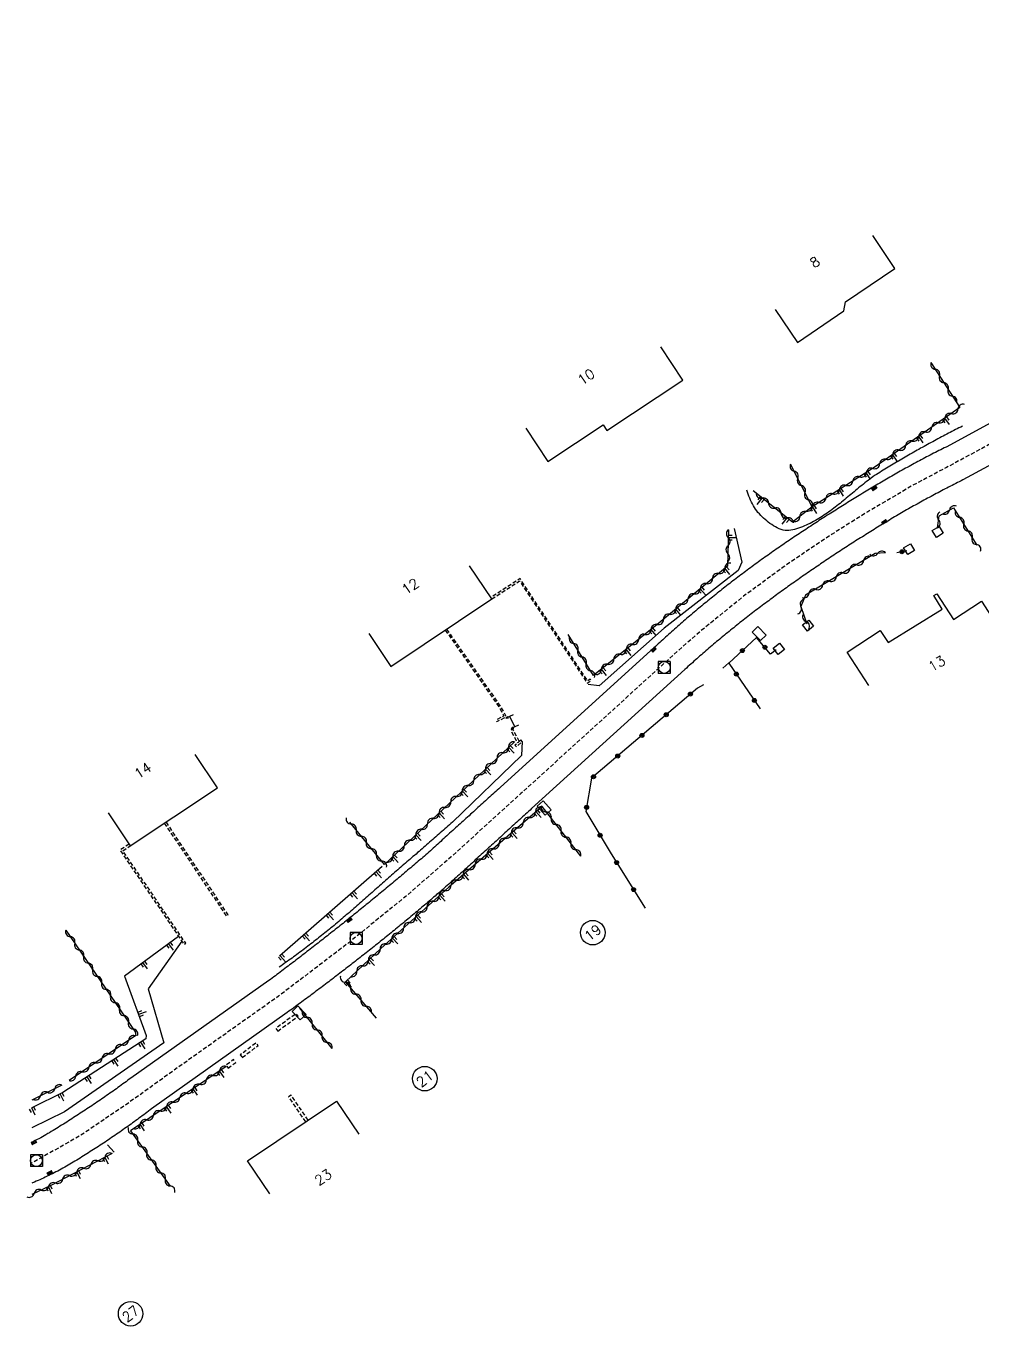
# Model space of a CAD drawing. Header units: millimetres. Extents: x 269999 to 271000, y 126004 to 126739.
# Drawn here: x 269999.3 to 270119.3, y 126308.4 to 126471.6 of the extents above; entities that cross this region are included whole.
import ezdxf
from ezdxf.enums import TextEntityAlignment as Align

# ---------------------------------------------------------------- set-up
doc = ezdxf.new("R2010")
doc.units = ezdxf.units.MM
doc.linetypes.add('DASHED', pattern=[0.75, 0.5, -0.25])
doc.layers.get('0').update_dxf_attribs({"linetype": 'CONTINUOUS'})
for name, color, linetype in [('W0001', 6, 'DASHED'), ('W0008', 7, 'CONTINUOUS'), ('W0100', 7, 'CONTINUOUS'), ('W0105', 7, 'CONTINUOUS'), ('W0112', 1, 'DASHED'), ('W0211', 2, 'CONTINUOUS'), ('W0310', 3, 'CONTINUOUS'), ('W0322', 7, 'CONTINUOUS'), ('W0400', 7, 'CONTINUOUS'), ('W0420', 7, 'CONTINUOUS'), ('W0991', 7, 'CONTINUOUS'), ('W1102', 7, 'CONTINUOUS'), ('W1471', 7, 'CONTINUOUS')]:
    doc.layers.add(name, color=color, linetype=linetype)
doc.styles.get("Standard").update_dxf_attribs({"font": 'romans.shx', "width": 0.85})

# ---------------------------------------------------------------- blocks, each defined once
blk = doc.blocks.new('T400')
for p, q in [((-0.15, 0.3), (0.15, 0.3)), ((-0.15, -0.25), (-0.15, 0.3)), ((-0.15, 0.15), (0.15, 0.15)), ((-0.15, 0), (0.15, 0)), ((0.15, 0.3), (0.15, -0.25)), ((-0.15, -0.15), (0.15, -0.15)), ((-0.15, -0.25), (-0.15, -0.3)), ((-0.15, -0.3), (0.15, -0.3)), ((0.15, -0.3), (0.15, -0.25))]:
    blk.add_line(p, q)
blk = doc.blocks.new('t112o')
at = {"color": 0, "linetype": 'Continuous'}
for p, q in [((-0.5, 0.5), (0.5, 0.5)), ((-0.5, -0.5), (-0.5, 0.5)), ((0.5, 0.5), (0.5, -0.5)), ((0.5, -0.5), (-0.5, -0.5))]:
    blk.add_line(p, q, dxfattribs=at)
blk = doc.blocks.new('T420')
for p, q in [((0.75, 0.75), (-0.75, 0.75)), ((-0.75, 0.75), (-0.75, -0.75)), ((0.75, 0.75), (0.75, -0.75)), ((0.75, -0.75), (-0.75, -0.75))]:
    blk.add_line(p, q)
blk.add_ellipse((0, 0), major_axis=(-0.53, 0.53), ratio=1, start_param=3.926991, end_param=10.210176)
blk = doc.blocks.new('t105o')
for p, q in [((-0.5, 0), (0.5, 0)), ((0.5, 0), (0.2, 0.1)), ((0.5, 0), (0.2, -0.1))]:
    blk.add_line(p, q)
blk = doc.blocks.new('t322o')
at = {"color": 0, "linetype": 'Continuous'}
for radius in [0.25, 0.15]:
    blk.add_circle((0, 0), radius, dxfattribs=at)
blk = doc.blocks.new('t310o')
at = {"color": 0, "linetype": 'Continuous'}
for centre, start, end in [((-0.5, 0.38), 216.8699, 323.1304), ((0.5, -0.37), 36.8699, 143.1303)]:
    blk.add_arc(centre, 0.625, start, end, dxfattribs=at)
blk = doc.blocks.new('t211o')
at = {"color": 0, "linetype": 'Continuous'}
for p, q in [((-0.29, 0.5), (-0.29, 0)), ((0, 1), (0, 0)), ((0.29, 0.5), (0.29, 0))]:
    blk.add_line(p, q, dxfattribs=at)
blk = doc.blocks.new('T1471')
at = {"color": 0, "linetype": 'Continuous', "flags": 128}
blk.add_lwpolyline([(-0.75, -0.5), (-0.75, 0.5), (0.75, 0.5), (0.75, -0.5), (-0.75, -0.5)], dxfattribs=at)

msp = doc.modelspace()

# ---------------------------------------------------------------- linework, layer by layer
at = {"layer": 'W0001', "flags": 128}
msp.add_lwpolyline([(270216.37, 126471.57), (270183.49, 126453.55), (270153.8, 126437.35), (270135.47, 126427.36), (270123.51, 126420.88), (270114.75, 126416.16), (270110.46, 126413.89), (270104.89, 126410.61), (270100.43, 126407.82), (270094.39, 126403.75), (270089.3, 126400.01), (270083.75, 126395.51), (270080.05, 126392.25), (270075.21, 126387.85), (270066.82, 126380.22), (270061.35, 126375.25), (270052.63, 126367.33), (270046.79, 126362.25), (270039.16, 126356.07), (270030.94, 126349.82), (270023.78, 126344.75), (270017.72, 126340.45), (270011.62, 126336.07), (270006.09, 126332.34), (270000.26, 126329.04), (270000, 126328.92)], dxfattribs=at)
at = {"layer": 'W0008', "flags": 128}
for points in [[(270134.21, 126429.33), (270114.71, 126418.74), (270114.48, 126418.62), (270114.26, 126418.51), (270114.04, 126418.4), (270113.81, 126418.29), (270113.59, 126418.18), (270113.37, 126418.06), (270113.15, 126417.95), (270112.93, 126417.83), (270112.7, 126417.72), (270112.48, 126417.6), (270112.26, 126417.49), (270112.04, 126417.37), (270111.82, 126417.26), (270111.6, 126417.14), (270111.38, 126417.02), (270111.16, 126416.91), (270110.94, 126416.79), (270110.72, 126416.67), (270110.5, 126416.55), (270110.28, 126416.43), (270110.06, 126416.31), (270109.84, 126416.19), (270109.63, 126416.07), (270109.41, 126415.95), (270109.19, 126415.83), (270108.97, 126415.71), (270108.75, 126415.58), (270108.54, 126415.46), (270108.32, 126415.34), (270108.1, 126415.22), (270107.89, 126415.09), (270107.67, 126414.97), (270107.46, 126414.84), (270107.24, 126414.72), (270107.02, 126414.59), (270106.81, 126414.47), (270106.59, 126414.34), (270106.38, 126414.21), (270106.16, 126414.08), (270105.95, 126413.96), (270105.74, 126413.83), (270105.52, 126413.7), (270105.31, 126413.57), (270105.1, 126413.44), (270104.88, 126413.31), (270104.67, 126413.18), (270104.46, 126413.06), (270104.25, 126412.93), (270104.03, 126412.8), (270103.82, 126412.67), (270103.61, 126412.54), (270103.4, 126412.41), (270103.18, 126412.28), (270102.97, 126412.15), (270102.76, 126412.02), (270102.55, 126411.89), (270102.34, 126411.76), (270102.13, 126411.62), (270101.92, 126411.49), (270101.7, 126411.36), (270101.49, 126411.23), (270101.28, 126411.1), (270101.07, 126410.97), (270100.86, 126410.83), (270100.65, 126410.7), (270100.44, 126410.57), (270100.23, 126410.44), (270100.02, 126410.3), (270099.81, 126410.17), (270099.6, 126410.04), (270099.39, 126409.9), (270099.18, 126409.77), (270098.97, 126409.63), (270098.76, 126409.5), (270098.56, 126409.36), (270098.35, 126409.23), (270098.14, 126409.09), (270097.93, 126408.96), (270097.72, 126408.82), (270097.51, 126408.69), (270097.31, 126408.55), (270097.1, 126408.41), (270096.89, 126408.28), (270096.68, 126408.14), (270096.48, 126408), (270096.27, 126407.86), (270096.06, 126407.73), (270095.86, 126407.59), (270095.65, 126407.45), (270095.44, 126407.31), (270095.24, 126407.17), (270095.03, 126407.03), (270094.83, 126406.89), (270094.62, 126406.75), (270094.41, 126406.61), (270094.21, 126406.47), (270094, 126406.33), (270093.8, 126406.19), (270093.6, 126406.05), (270093.39, 126405.91), (270093.19, 126405.76), (270092.98, 126405.62), (270092.78, 126405.48), (270092.58, 126405.33), (270092.37, 126405.19), (270092.17, 126405.05), (270091.97, 126404.9), (270091.77, 126404.76), (270091.56, 126404.61), (270091.36, 126404.47), (270091.16, 126404.32), (270090.96, 126404.17), (270090.76, 126404.03), (270090.56, 126403.88), (270090.36, 126403.73), (270090.16, 126403.59), (270089.96, 126403.44), (270089.76, 126403.29), (270089.56, 126403.14), (270089.36, 126402.99), (270089.16, 126402.84), (270088.96, 126402.69), (270088.76, 126402.54), (270088.56, 126402.39), (270088.36, 126402.24), (270088.16, 126402.08), (270087.96, 126401.93), (270087.76, 126401.78), (270087.57, 126401.63), (270087.37, 126401.47), (270087.17, 126401.32), (270086.97, 126401.17), (270086.78, 126401.01), (270086.58, 126400.86), (270086.39, 126400.7), (270086.19, 126400.55), (270085.99, 126400.39), (270085.8, 126400.24), (270085.6, 126400.08), (270085.41, 126399.92), (270085.22, 126399.76), (270085.02, 126399.61), (270084.83, 126399.45), (270084.63, 126399.29), (270084.44, 126399.13), (270084.25, 126398.97), (270084.06, 126398.82), (270083.86, 126398.66), (270083.67, 126398.5), (270083.48, 126398.34), (270083.29, 126398.18), (270083.1, 126398.02), (270082.91, 126397.85), (270082.72, 126397.69), (270082.53, 126397.53), (270082.34, 126397.37), (270082.15, 126397.21), (270081.96, 126397.04), (270081.77, 126396.88), (270081.58, 126396.72), (270081.39, 126396.55), (270081.2, 126396.39), (270081.01, 126396.22), (270080.83, 126396.06), (270080.64, 126395.89), (270080.45, 126395.73), (270080.26, 126395.56), (270080.08, 126395.4), (270079.89, 126395.23), (270079.7, 126395.06), (270079.52, 126394.9), (270079.33, 126394.73), (270079.15, 126394.56), (270078.96, 126394.39), (270078.78, 126394.22), (270078.59, 126394.05), (270078.41, 126393.88), (270078.23, 126393.71), (270078.04, 126393.54), (270077.86, 126393.37), (270077.68, 126393.2), (270058.77, 126376.03), (270058.58, 126375.86), (270058.39, 126375.69), (270058.21, 126375.52), (270058.02, 126375.35), (270057.83, 126375.18), (270057.65, 126375.02), (270057.46, 126374.85), (270057.27, 126374.68), (270057.09, 126374.51), (270056.9, 126374.34), (270056.71, 126374.17), (270056.53, 126374), (270056.34, 126373.83), (270056.15, 126373.66), (270055.97, 126373.49), (270055.78, 126373.32), (270055.59, 126373.15), (270055.41, 126372.98), (270055.22, 126372.81), (270055.03, 126372.65), (270054.85, 126372.48), (270054.66, 126372.31), (270054.47, 126372.14), (270054.29, 126371.97), (270054.1, 126371.8), (270053.91, 126371.63), (270053.73, 126371.46), (270053.54, 126371.29), (270053.35, 126371.12), (270053.17, 126370.95), (270052.98, 126370.78), (270052.8, 126370.61), (270052.61, 126370.45), (270052.42, 126370.28), (270052.24, 126370.11), (270052.05, 126369.94), (270051.86, 126369.77), (270051.68, 126369.6), (270051.49, 126369.43), (270051.3, 126369.26), (270051.12, 126369.09), (270050.93, 126368.92), (270050.74, 126368.75), (270050.56, 126368.58), (270050.37, 126368.41), (270050.18, 126368.24), (270050, 126368.08), (270049.81, 126367.91), (270049.62, 126367.74), (270049.44, 126367.57), (270049.25, 126367.41), (270049.06, 126367.24), (270048.87, 126367.08), (270048.68, 126366.92), (270048.49, 126366.76), (270048.3, 126366.59), (270048.11, 126366.43), (270047.92, 126366.27), (270047.73, 126366.11), (270047.54, 126365.95), (270047.35, 126365.79), (270047.15, 126365.63), (270046.96, 126365.46), (270046.77, 126365.3), (270046.58, 126365.14), (270046.39, 126364.98), (270046.2, 126364.82), (270046.01, 126364.66), (270045.82, 126364.5), (270045.62, 126364.34), (270045.43, 126364.18), (270045.24, 126364.02), (270045.05, 126363.86), (270044.86, 126363.7), (270044.67, 126363.54), (270044.47, 126363.38), (270044.28, 126363.22), (270044.09, 126363.07), (270043.9, 126362.91), (270043.7, 126362.75), (270043.51, 126362.59), (270043.32, 126362.43), (270043.12, 126362.27), (270042.93, 126362.11), (270042.74, 126361.96), (270042.54, 126361.8), (270042.35, 126361.64), (270042.16, 126361.48), (270041.96, 126361.32), (270041.77, 126361.17), (270041.58, 126361.01), (270041.38, 126360.85), (270041.19, 126360.69), (270040.99, 126360.54), (270040.8, 126360.38), (270040.61, 126360.22), (270040.41, 126360.07), (270040.22, 126359.91), (270040.02, 126359.75), (270039.83, 126359.6), (270039.63, 126359.44), (270039.44, 126359.29), (270039.24, 126359.13), (270039.05, 126358.97), (270038.85, 126358.82), (270038.66, 126358.66), (270038.46, 126358.51), (270038.26, 126358.35), (270038.07, 126358.2), (270037.87, 126358.04), (270037.68, 126357.89), (270037.48, 126357.73), (270037.28, 126357.58), (270037.09, 126357.42), (270036.89, 126357.27), (270036.69, 126357.11), (270036.5, 126356.96), (270036.3, 126356.8), (270036.1, 126356.65), (270035.91, 126356.5), (270035.71, 126356.34), (270035.51, 126356.19), (270035.31, 126356.04), (270035.12, 126355.88), (270034.92, 126355.73), (270034.72, 126355.58), (270034.52, 126355.42), (270034.33, 126355.27), (270034.13, 126355.12), (270033.93, 126354.96), (270033.73, 126354.81), (270033.53, 126354.66), (270033.33, 126354.51), (270033.14, 126354.36), (270032.94, 126354.2), (270032.74, 126354.05), (270032.54, 126353.9), (270032.34, 126353.75), (270032.14, 126353.6), (270031.94, 126353.45), (270031.74, 126353.29), (270031.55, 126353.14), (270031.35, 126352.99), (270031.15, 126352.84), (270030.95, 126352.69), (270030.75, 126352.54), (270030.55, 126352.39), (270030.35, 126352.24), (270030.15, 126352.09), (270029.95, 126351.94), (270029.75, 126351.79), (270012.42, 126339.54), (270012.22, 126339.4), (270012.01, 126339.25), (270011.81, 126339.1), (270011.61, 126338.95), (270011.41, 126338.81), (270011.21, 126338.66), (270011.01, 126338.51), (270010.8, 126338.37), (270010.6, 126338.22), (270010.4, 126338.08), (270010.19, 126337.93), (270009.99, 126337.79), (270009.79, 126337.65), (270009.58, 126337.5), (270009.38, 126337.36), (270009.17, 126337.22), (270008.97, 126337.07), (270008.76, 126336.93), (270008.56, 126336.79), (270008.35, 126336.65), (270008.15, 126336.51), (270007.94, 126336.37), (270007.73, 126336.23), (270007.53, 126336.09), (270007.32, 126335.95), (270007.11, 126335.81), (270006.9, 126335.68), (270006.7, 126335.54), (270006.49, 126335.4), (270006.28, 126335.26), (270006.07, 126335.13), (270005.86, 126334.99), (270005.65, 126334.86), (270005.44, 126334.72), (270005.23, 126334.59), (270005.02, 126334.45), (270004.81, 126334.32), (270004.6, 126334.18), (270004.38, 126334.04), (270004.17, 126333.91), (270003.95, 126333.77), (270003.73, 126333.64), (270003.52, 126333.5), (270003.3, 126333.37), (270003.09, 126333.23), (270002.87, 126333.1), (270002.65, 126332.97), (270002.43, 126332.83), (270002.21, 126332.7), (270001.99, 126332.58), (270001.77, 126332.45), (270001.55, 126332.32), (270001.33, 126332.2), (270001.11, 126332.07), (270000.88, 126331.95), (270000.66, 126331.83), (270000.43, 126331.72), (270000.2, 126331.6), (270000, 126331.5)], [(270136.42, 126425.21), (270116.82, 126414.61), (270116.59, 126414.49), (270116.37, 126414.38), (270116.14, 126414.27), (270115.92, 126414.16), (270115.7, 126414.05), (270115.48, 126413.93), (270115.25, 126413.82), (270115.03, 126413.71), (270114.81, 126413.59), (270114.59, 126413.48), (270114.36, 126413.36), (270114.14, 126413.25), (270113.92, 126413.13), (270113.7, 126413.01), (270113.48, 126412.9), (270113.26, 126412.78), (270113.04, 126412.66), (270112.82, 126412.54), (270112.6, 126412.42), (270112.38, 126412.31), (270112.16, 126412.19), (270111.94, 126412.07), (270111.72, 126411.95), (270111.5, 126411.83), (270111.29, 126411.7), (270111.07, 126411.58), (270110.85, 126411.46), (270110.63, 126411.34), (270110.42, 126411.22), (270110.2, 126411.09), (270109.98, 126410.97), (270109.76, 126410.84), (270109.55, 126410.72), (270109.33, 126410.59), (270109.12, 126410.47), (270108.9, 126410.34), (270108.68, 126410.22), (270108.47, 126410.09), (270108.25, 126409.96), (270108.04, 126409.84), (270107.82, 126409.71), (270107.61, 126409.58), (270107.4, 126409.45), (270107.18, 126409.32), (270106.97, 126409.19), (270106.75, 126409.06), (270106.54, 126408.93), (270106.33, 126408.8), (270106.12, 126408.67), (270105.9, 126408.54), (270105.69, 126408.41), (270105.48, 126408.28), (270105.26, 126408.14), (270105.05, 126408.01), (270104.84, 126407.88), (270104.63, 126407.75), (270104.42, 126407.61), (270104.21, 126407.48), (270103.99, 126407.35), (270103.78, 126407.21), (270103.57, 126407.08), (270103.36, 126406.95), (270103.15, 126406.81), (270102.94, 126406.68), (270102.73, 126406.54), (270102.52, 126406.41), (270102.31, 126406.27), (270102.1, 126406.14), (270101.89, 126406), (270101.68, 126405.86), (270101.47, 126405.73), (270101.26, 126405.59), (270101.05, 126405.45), (270100.85, 126405.32), (270100.64, 126405.18), (270100.43, 126405.04), (270100.22, 126404.9), (270100.01, 126404.77), (270099.8, 126404.63), (270099.6, 126404.49), (270099.39, 126404.35), (270099.18, 126404.21), (270098.97, 126404.07), (270098.77, 126403.93), (270098.56, 126403.79), (270098.35, 126403.65), (270098.15, 126403.51), (270097.94, 126403.37), (270097.74, 126403.23), (270097.53, 126403.09), (270097.32, 126402.94), (270097.12, 126402.8), (270096.91, 126402.66), (270096.71, 126402.52), (270096.5, 126402.37), (270096.3, 126402.23), (270096.1, 126402.09), (270095.89, 126401.94), (270095.69, 126401.8), (270095.48, 126401.65), (270095.28, 126401.51), (270095.08, 126401.37), (270094.87, 126401.22), (270094.67, 126401.07), (270094.47, 126400.93), (270094.26, 126400.78), (270094.06, 126400.64), (270093.86, 126400.49), (270093.66, 126400.34), (270093.45, 126400.2), (270093.25, 126400.05), (270093.05, 126399.9), (270092.85, 126399.75), (270092.65, 126399.6), (270092.45, 126399.45), (270092.25, 126399.31), (270092.05, 126399.16), (270091.84, 126399.01), (270091.64, 126398.85), (270091.44, 126398.7), (270091.24, 126398.55), (270091.04, 126398.4), (270090.84, 126398.25), (270090.64, 126398.09), (270090.44, 126397.94), (270090.24, 126397.79), (270090.04, 126397.63), (270089.84, 126397.48), (270089.64, 126397.32), (270089.44, 126397.17), (270089.25, 126397.01), (270089.05, 126396.86), (270088.85, 126396.7), (270088.65, 126396.54), (270088.46, 126396.39), (270088.26, 126396.23), (270088.06, 126396.07), (270087.87, 126395.91), (270087.67, 126395.76), (270087.48, 126395.6), (270087.28, 126395.44), (270087.09, 126395.28), (270086.89, 126395.12), (270086.7, 126394.96), (270086.5, 126394.8), (270086.31, 126394.64), (270086.12, 126394.48), (270085.92, 126394.32), (270085.73, 126394.15), (270085.54, 126393.99), (270085.35, 126393.83), (270085.16, 126393.67), (270084.96, 126393.5), (270084.77, 126393.34), (270084.58, 126393.18), (270084.39, 126393.01), (270084.2, 126392.85), (270084.01, 126392.68), (270083.82, 126392.52), (270083.63, 126392.35), (270083.44, 126392.18), (270083.25, 126392.02), (270083.06, 126391.85), (270082.88, 126391.68), (270082.69, 126391.51), (270082.5, 126391.35), (270082.31, 126391.18), (270082.13, 126391.01), (270081.94, 126390.84), (270062.69, 126373.36), (270062.51, 126373.19), (270062.32, 126373.02), (270062.14, 126372.85), (270061.95, 126372.68), (270061.77, 126372.51), (270061.58, 126372.34), (270061.4, 126372.17), (270061.21, 126372), (270061.02, 126371.83), (270060.84, 126371.66), (270060.65, 126371.49), (270060.47, 126371.33), (270060.28, 126371.16), (270060.1, 126370.99), (270059.91, 126370.82), (270059.72, 126370.65), (270059.54, 126370.48), (270059.35, 126370.31), (270059.17, 126370.14), (270058.98, 126369.97), (270058.8, 126369.8), (270058.61, 126369.63), (270058.42, 126369.46), (270058.24, 126369.29), (270058.05, 126369.12), (270057.87, 126368.95), (270057.68, 126368.78), (270057.5, 126368.61), (270057.31, 126368.44), (270057.12, 126368.28), (270056.94, 126368.11), (270056.75, 126367.94), (270056.57, 126367.77), (270056.38, 126367.6), (270056.2, 126367.43), (270056.01, 126367.26), (270055.82, 126367.09), (270055.64, 126366.92), (270055.45, 126366.75), (270055.27, 126366.58), (270055.08, 126366.41), (270054.9, 126366.24), (270054.71, 126366.07), (270054.52, 126365.9), (270054.34, 126365.73), (270054.15, 126365.56), (270053.97, 126365.4), (270053.78, 126365.23), (270053.6, 126365.06), (270053.41, 126364.89), (270053.22, 126364.72), (270053.04, 126364.55), (270052.85, 126364.38), (270052.67, 126364.21), (270052.48, 126364.04), (270052.3, 126363.87), (270052.11, 126363.71), (270051.92, 126363.54), (270051.73, 126363.38), (270051.55, 126363.22), (270051.36, 126363.05), (270051.17, 126362.89), (270050.98, 126362.73), (270050.79, 126362.57), (270050.6, 126362.4), (270050.41, 126362.24), (270050.23, 126362.08), (270050.04, 126361.92), (270049.85, 126361.76), (270049.66, 126361.6), (270049.47, 126361.43), (270049.28, 126361.27), (270049.09, 126361.11), (270048.9, 126360.95), (270048.71, 126360.79), (270048.52, 126360.63), (270048.33, 126360.47), (270048.14, 126360.31), (270047.95, 126360.15), (270047.76, 126359.99), (270047.56, 126359.83), (270047.37, 126359.67), (270047.18, 126359.51), (270046.99, 126359.36), (270046.8, 126359.2), (270046.61, 126359.04), (270046.41, 126358.88), (270046.22, 126358.72), (270046.03, 126358.56), (270045.84, 126358.41), (270045.64, 126358.25), (270045.45, 126358.09), (270045.26, 126357.93), (270045.07, 126357.78), (270044.87, 126357.62), (270044.68, 126357.46), (270044.49, 126357.31), (270044.29, 126357.15), (270044.1, 126357), (270043.9, 126356.84), (270043.71, 126356.68), (270043.52, 126356.53), (270043.32, 126356.37), (270043.13, 126356.22), (270042.93, 126356.06), (270042.74, 126355.91), (270042.54, 126355.75), (270042.35, 126355.6), (270042.15, 126355.45), (270041.96, 126355.29), (270041.76, 126355.14), (270041.57, 126354.98), (270041.37, 126354.83), (270041.18, 126354.68), (270040.98, 126354.52), (270040.79, 126354.37), (270040.59, 126354.22), (270040.39, 126354.06), (270040.2, 126353.91), (270040, 126353.76), (270039.8, 126353.61), (270039.61, 126353.45), (270039.41, 126353.3), (270039.21, 126353.15), (270039.02, 126353), (270038.82, 126352.85), (270038.62, 126352.7), (270038.43, 126352.54), (270038.23, 126352.39), (270038.03, 126352.24), (270037.83, 126352.09), (270037.64, 126351.94), (270037.44, 126351.79), (270037.24, 126351.64), (270037.04, 126351.49), (270036.85, 126351.34), (270036.65, 126351.19), (270036.45, 126351.04), (270036.25, 126350.89), (270036.05, 126350.74), (270035.85, 126350.59), (270035.65, 126350.44), (270035.45, 126350.29), (270035.26, 126350.14), (270035.06, 126350), (270034.86, 126349.85), (270034.66, 126349.7), (270034.46, 126349.55), (270034.26, 126349.4), (270034.06, 126349.25), (270033.86, 126349.11), (270033.66, 126348.96), (270033.46, 126348.81), (270033.26, 126348.66), (270033.06, 126348.52), (270032.86, 126348.37), (270032.66, 126348.22), (270032.46, 126348.08), (270032.26, 126347.93), (270032.05, 126347.78), (270015.02, 126335.7), (270014.83, 126335.55), (270014.63, 126335.4), (270014.43, 126335.25), (270014.24, 126335.1), (270014.04, 126334.95), (270013.84, 126334.8), (270013.64, 126334.66), (270013.44, 126334.51), (270013.24, 126334.36), (270013.04, 126334.22), (270012.84, 126334.07), (270012.64, 126333.93), (270012.44, 126333.78), (270012.24, 126333.64), (270012.04, 126333.49), (270011.84, 126333.35), (270011.63, 126333.21), (270011.43, 126333.06), (270011.23, 126332.92), (270011.03, 126332.78), (270010.82, 126332.64), (270010.62, 126332.5), (270010.42, 126332.36), (270010.21, 126332.22), (270010.01, 126332.08), (270009.8, 126331.94), (270009.6, 126331.8), (270009.39, 126331.67), (270009.18, 126331.53), (270008.98, 126331.39), (270008.77, 126331.26), (270008.56, 126331.12), (270008.36, 126330.98), (270008.15, 126330.85), (270007.94, 126330.72), (270007.73, 126330.58), (270007.52, 126330.45), (270007.32, 126330.32), (270007.1, 126330.18), (270006.89, 126330.05), (270006.68, 126329.92), (270006.47, 126329.78), (270006.26, 126329.65), (270006.05, 126329.52), (270005.84, 126329.39), (270005.62, 126329.26), (270005.41, 126329.13), (270005.2, 126329), (270004.98, 126328.87), (270004.77, 126328.74), (270004.55, 126328.62), (270004.34, 126328.5), (270004.12, 126328.37), (270003.9, 126328.25), (270003.68, 126328.13), (270003.46, 126328.01), (270003.24, 126327.89), (270003.02, 126327.78), (270002.8, 126327.66), (270002.58, 126327.55), (270002.35, 126327.44), (270002.13, 126327.33), (270001.9, 126327.23), (270001.68, 126327.12), (270001.45, 126327.01), (270001.23, 126326.91), (270001, 126326.8), (270000.77, 126326.7), (270000.55, 126326.6), (270000.32, 126326.49), (270000.09, 126326.39), (270000, 126326.35)]]:
    msp.add_lwpolyline(points, dxfattribs=at)
at = {"layer": 'W0100', "flags": 128}
for points in [[(270093.25, 126436), (270096.06, 126431.86), (270101.89, 126435.82), (270102.11, 126436.96), (270108.3, 126441.14), (270105.5, 126445.29)], [(270061.96, 126421.09), (270064.72, 126416.92), (270071.67, 126421.52), (270072.13, 126420.82), (270081.67, 126427.13), (270078.91, 126431.3)], [(270042.27, 126395.36), (270045.05, 126391.21), (270057.7, 126399.67), (270054.92, 126403.82)], [(270105.01, 126388.82), (270102.28, 126393.01), (270106.45, 126395.72), (270107.45, 126394.23), (270114.23, 126398.39), (270113.18, 126400.1), (270113.54, 126400.32), (270115.64, 126397.1), (270119.15, 126399.38), (270121.88, 126395.19)], [(270059.93, 126384.93), (270060.61, 126383.62)], [(270009.56, 126372.85), (270012.33, 126368.69), (270023.27, 126375.99), (270020.49, 126380.15)], [(270029.85, 126325.01), (270027.06, 126329.16), (270038.24, 126336.67), (270041.03, 126332.52)]]:
    msp.add_lwpolyline(points, dxfattribs=at)
at = {"layer": 'W0112', "flags": 128}
for points in [[(270057.7, 126399.67), (270061.19, 126401.94), (270069.69, 126389.1), (270070.19, 126389.45), (270070.07, 126389.62), (270069.74, 126389.39), (270061.25, 126402.23), (270057.58, 126399.84)], [(270051.87, 126395.77), (270058.72, 126385.96), (270059.22, 126384.99), (270058.24, 126384.48), (270058.34, 126384.28), (270059.53, 126384.89), (270058.92, 126386.08), (270052.06, 126395.9)], [(270061.15, 126381.81), (270060.35, 126383.34), (270060.09, 126383.2), (270060.92, 126381.6)], [(270016.61, 126371.55), (270024.39, 126359.89), (270024.62, 126360.04), (270016.84, 126371.7)], [(270012.19, 126368.91), (270011.04, 126368.16), (270019.1, 126356.32), (270019.31, 126356.47), (270011.41, 126368.08), (270012.33, 126368.69)], [(270034.65, 126334.26), (270032.53, 126337.42), (270032.2, 126337.2), (270034.32, 126334.04)]]:
    msp.add_lwpolyline(points, dxfattribs=at)
for points in [[(270061.34, 126381.98), (270060.62, 126381.31), (270060.81, 126381.11), (270061.53, 126381.78)], [(270030.85, 126345.44), (270033.4, 126347.31), (270033.15, 126347.65), (270030.6, 126345.78)], [(270026.39, 126342.13), (270028.4, 126343.64), (270028.15, 126343.97), (270026.14, 126342.46)], [(270024.62, 126340.79), (270025.58, 126341.51), (270025.31, 126341.87), (270024.35, 126341.16)]]:
    msp.add_lwpolyline(points, close=True, dxfattribs=at)
at = {"layer": 'W0211', "flags": 128}
for points in [[(270116.77, 126421.37), (270116.55, 126421.25), (270116.33, 126421.14), (270116.11, 126421.03), (270115.89, 126420.92), (270115.67, 126420.8), (270115.45, 126420.69), (270115.23, 126420.57), (270115.01, 126420.46), (270114.79, 126420.35), (270114.57, 126420.23), (270114.35, 126420.11), (270114.13, 126420), (270113.91, 126419.88), (270113.69, 126419.76), (270113.47, 126419.65), (270113.26, 126419.53), (270113.04, 126419.41), (270112.82, 126419.29), (270112.6, 126419.18), (270112.39, 126419.06), (270112.17, 126418.94), (270111.95, 126418.82), (270111.73, 126418.7), (270111.52, 126418.58), (270111.3, 126418.45), (270111.09, 126418.33), (270110.87, 126418.21), (270110.65, 126418.09), (270110.44, 126417.97), (270110.22, 126417.84), (270110.01, 126417.72), (270109.79, 126417.6), (270109.58, 126417.47), (270109.36, 126417.35), (270109.15, 126417.22), (270108.94, 126417.1), (270108.72, 126416.97), (270108.51, 126416.85), (270108.29, 126416.72), (270108.08, 126416.59), (270107.87, 126416.47), (270107.66, 126416.34), (270107.44, 126416.21), (270107.23, 126416.08), (270107.02, 126415.96), (270106.81, 126415.83), (270106.59, 126415.7), (270106.38, 126415.56), (270106.17, 126415.43), (270105.96, 126415.29), (270105.75, 126415.15), (270105.54, 126415), (270105.34, 126414.86), (270105.14, 126414.71), (270104.93, 126414.56), (270104.73, 126414.4), (270104.53, 126414.25), (270104.34, 126414.09), (270104.14, 126413.93), (270103.94, 126413.77), (270103.74, 126413.61), (270103.55, 126413.45), (270103.35, 126413.29), (270103.16, 126413.13), (270102.97, 126412.97), (270102.77, 126412.8), (270102.58, 126412.64), (270102.38, 126412.48), (270102.19, 126412.32), (270101.99, 126412.15), (270101.8, 126411.99), (270101.6, 126411.83), (270101.41, 126411.67), (270101.21, 126411.51), (270101.01, 126411.36), (270100.81, 126411.2), (270100.61, 126411.05), (270100.41, 126410.89), (270100.21, 126410.74), (270100.01, 126410.6), (270099.8, 126410.45), (270099.59, 126410.31), (270099.38, 126410.17), (270099.17, 126410.03), (270098.96, 126409.89), (270098.75, 126409.76), (270098.53, 126409.63), (270098.31, 126409.51), (270098.09, 126409.39), (270097.86, 126409.27), (270097.64, 126409.15), (270097.41, 126409.04), (270097.17, 126408.94), (270096.94, 126408.84), (270096.7, 126408.74), (270096.46, 126408.65), (270096.21, 126408.56), (270095.96, 126408.48), (270095.71, 126408.41), (270095.47, 126408.34), (270095.22, 126408.29), (270094.98, 126408.26), (270094.74, 126408.25), (270094.5, 126408.26), (270094.25, 126408.3), (270094.01, 126408.37), (270093.77, 126408.47), (270093.53, 126408.59), (270093.29, 126408.72), (270093.06, 126408.86), (270092.83, 126409), (270092.61, 126409.15), (270092.4, 126409.3), (270092.2, 126409.46), (270092, 126409.63), (270091.81, 126409.8), (270091.62, 126409.98), (270091.45, 126410.16), (270091.28, 126410.35), (270091.11, 126410.54), (270090.96, 126410.74), (270090.81, 126410.95), (270090.67, 126411.16), (270090.53, 126411.38), (270090.41, 126411.6), (270090.29, 126411.83), (270090.17, 126412.07), (270090.07, 126412.31), (270089.97, 126412.56), (270089.87, 126412.81), (270089.79, 126413.07), (270089.71, 126413.34)], [(270088.14, 126408.52), (270089.07, 126404.29), (270088.61, 126403.26), (270079.32, 126396), (270071.18, 126388.77), (270069.81, 126388.96)], [(270061.53, 126381.8), (270061.43, 126380.02), (270052.77, 126371.66), (270052.58, 126371.49), (270052.39, 126371.33), (270052.2, 126371.16), (270052.01, 126370.99), (270051.82, 126370.83), (270051.63, 126370.66), (270051.44, 126370.49), (270051.25, 126370.33), (270051.06, 126370.16), (270050.87, 126370), (270050.68, 126369.83), (270050.49, 126369.66), (270050.29, 126369.5), (270050.1, 126369.33), (270049.91, 126369.16), (270049.72, 126369), (270049.53, 126368.83), (270049.34, 126368.67), (270049.15, 126368.5), (270048.96, 126368.33), (270048.77, 126368.17), (270048.58, 126368), (270048.39, 126367.84), (270048.2, 126367.67), (270048.01, 126367.5), (270047.81, 126367.34), (270047.62, 126367.17), (270047.43, 126367), (270047.24, 126366.84), (270047.05, 126366.67), (270046.86, 126366.51), (270046.67, 126366.34), (270046.48, 126366.17), (270046.29, 126366.01), (270046.1, 126365.84), (270045.91, 126365.68), (270045.72, 126365.51), (270045.52, 126365.35), (270045.33, 126365.18), (270045.14, 126365.01), (270044.95, 126364.85), (270044.76, 126364.68), (270044.57, 126364.52), (270044.38, 126364.35), (270044.19, 126364.18), (270044, 126364.02), (270043.81, 126363.85), (270043.62, 126363.68), (270043.43, 126363.52), (270043.24, 126363.35), (270043.05, 126363.18), (270042.86, 126363.02), (270042.68, 126362.85), (270042.49, 126362.68), (270042.3, 126362.52), (270042.11, 126362.35), (270041.92, 126362.18), (270041.73, 126362.01), (270041.54, 126361.85), (270041.35, 126361.68), (270041.16, 126361.51), (270040.98, 126361.35), (270040.79, 126361.18), (270040.6, 126361.01), (270040.41, 126360.85), (270040.22, 126360.68), (270040.03, 126360.51), (270039.84, 126360.35), (270039.65, 126360.18), (270039.45, 126360.02), (270039.26, 126359.85), (270039.07, 126359.69), (270038.88, 126359.53), (270038.69, 126359.36), (270038.5, 126359.2), (270038.3, 126359.04), (270038.11, 126358.87), (270037.92, 126358.71), (270037.72, 126358.55), (270037.53, 126358.39), (270037.33, 126358.23), (270037.14, 126358.07), (270036.94, 126357.91), (270036.75, 126357.76), (270036.56, 126357.6), (270036.36, 126357.45), (270036.17, 126357.3), (270035.98, 126357.14), (270035.78, 126356.99), (270035.59, 126356.84), (270035.39, 126356.69), (270035.2, 126356.54), (270035, 126356.39), (270034.81, 126356.24), (270034.61, 126356.09), (270034.42, 126355.94), (270034.22, 126355.79), (270034.02, 126355.64), (270033.83, 126355.49), (270033.63, 126355.35), (270033.43, 126355.2), (270033.23, 126355.05), (270033.03, 126354.91), (270032.84, 126354.76), (270032.64, 126354.61), (270032.44, 126354.47), (270032.24, 126354.33), (270032.04, 126354.18), (270031.84, 126354.04), (270031.63, 126353.9), (270031.43, 126353.75), (270031.23, 126353.61), (270031.03, 126353.47)], [(270043.94, 126366.1), (270031.09, 126354.85)], [(270018.41, 126357.33), (270011.63, 126352.35), (270014.35, 126344.9), (270014.31, 126344.46), (270003.89, 126337.73), (270000, 126335.81)], [(270018.81, 126356.74), (270014.57, 126350.77), (270016.56, 126343.98), (270004.08, 126335.33), (270000, 126333.32)], [(270010.31, 126330.26), (270009.47, 126331.18)]]:
    msp.add_lwpolyline(points, dxfattribs=at)
at = {"layer": 'W0310', "flags": 128}
for points in [[(270112.81, 126429.34), (270116.43, 126423.68), (270105.81, 126416.24), (270097.91, 126411.24), (270095.44, 126409.32), (270090.52, 126413.24)], [(270097.91, 126411.24), (270095.25, 126416.52)], [(270113.64, 126408.6), (270113.86, 126410.12), (270115.64, 126411.11), (270118.56, 126406.44)], [(270087.39, 126408.36), (270087.28, 126403.79), (270078.68, 126396.64), (270070.48, 126390.07), (270067.29, 126395.21)], [(270107.12, 126405.48), (270105.81, 126405.36), (270097.09, 126400.13), (270096.49, 126398.72), (270097.25, 126396.55)], [(270060.54, 126381.76), (270044.23, 126366.36), (270039.9, 126371.66)], [(270068.86, 126367.42), (270064.01, 126373.64), (270052.31, 126363.5), (270043.79, 126355.81), (270039.34, 126351.61), (270039.35, 126351.59), (270043.19, 126347.09)], [(270004.24, 126358.12), (270012.94, 126345.34), (270013.03, 126344.91), (270004.66, 126339.24)], [(270037.67, 126343.25), (270033.63, 126348.32)], [(270024.38, 126341), (270012.36, 126332.95), (270017.36, 126325.99)], [(270003.76, 126338.66), (270000, 126336.8)], [(270010.06, 126330.1), (270002.37, 126326.08), (270000, 126324.95)]]:
    msp.add_lwpolyline(points, dxfattribs=at)
at = {"layer": 'W0322', "flags": 128}
for points in [[(270109.78, 126405.71), (270108.53, 126405.47)], [(270093.38, 126393.31), (270092.7, 126392.76), (270090.94, 126394.83), (270087.45, 126391.63), (270091.37, 126385.9)], [(270087.45, 126391.64), (270086.71, 126391.01)], [(270084.27, 126388.88), (270083.51, 126388.48), (270070.23, 126377.17), (270069.52, 126373.02), (270072.67, 126367.71), (270076.95, 126360.87)]]:
    msp.add_lwpolyline(points, dxfattribs=at)
at = {"layer": 'W1102'}
for centre in [(270070.38, 126357.8), (270049.3, 126339.48), (270012.39, 126309.98)]:
    msp.add_circle(centre, 1.54, dxfattribs=at)

# ---------------------------------------------------------------- block references
at = {"layer": 'W0105'}
for p, rotation in [((270059.93, 126384.93), 205.2574873821882), ((270060.61, 126383.62), 204.551074727231)]:
    msp.add_blockref('t105o', p, dxfattribs=dict(at, rotation=rotation))
at = {"layer": 'W0112'}
for p, rotation in [((270113.67, 126408.09), 211.1249388313253), ((270110.07, 126405.92), 31.12493883115556), ((270097.39, 126396.33), 218.5241751617624), ((270093.72, 126393.41), 38.52417516162313)]:
    msp.add_blockref('t112o', p, dxfattribs=dict(at, rotation=rotation))
at = {"layer": 'W0211'}
for p, rotation in [((270114.56, 126422.37), 215.0038802518689), ((270111.28, 126420.07), 215.0038802518689), ((270108.01, 126417.78), 215.0038802518689), ((270104.7, 126415.53), 212.3336774045113), ((270101.32, 126413.4), 212.3336774045113), ((270091.65, 126412.33), 141.4619358023372), ((270094.78, 126409.84), 141.4619358023372), ((270097.94, 126411.26), 212.3336774045113), ((270087.37, 126407.36), 268.5434481758886), ((270086.94, 126403.52), 219.7657356069559), ((270083.87, 126400.96), 219.7657356069559), ((270080.79, 126398.4), 219.7657356069559), ((270077.7, 126395.86), 218.7097751950911), ((270074.58, 126393.36), 218.7097751950911), ((270071.46, 126390.85), 218.7097751950911), ((270059.82, 126381.07), 223.3446151359411), ((270056.91, 126378.33), 223.3446151359411), ((270054, 126375.58), 223.3446151359411), ((270051.09, 126372.83), 223.3446151359411), ((270063.25, 126372.99), 220.9145130504034), ((270048.18, 126370.09), 223.3446151359411), ((270060.23, 126370.37), 220.9145130504034), ((270045.27, 126367.34), 223.3446151359411), ((270057.21, 126367.75), 220.9145130504034), ((270043.19, 126365.44), 221.1854821948891), ((270054.18, 126365.13), 220.9145130504034), ((270040.18, 126362.81), 221.1854821948891), ((270051.18, 126362.49), 222.0815370074994), ((270037.17, 126360.17), 221.1854821948891), ((270048.21, 126359.81), 222.0815370074994), ((270034.16, 126357.54), 221.1854821948891), ((270017.16, 126356.42), 216.2893974316771), ((270045.24, 126357.12), 222.0815370074994), ((270031.15, 126354.9), 221.1854821948891), ((270042.31, 126354.41), 223.3416417815593), ((270013.93, 126354.05), 216.2893974316771), ((270039.4, 126351.67), 223.3416417815593), ((270013.39, 126347.53), 290.0331519226857), ((270013.66, 126344.05), 212.8674574713647), ((270010.3, 126341.88), 212.8674574713647), ((270006.94, 126339.71), 212.8674574713647), ((270023.55, 126340.45), 213.8040571371036), ((270020.23, 126338.22), 213.8040571371036), ((270003.56, 126337.57), 206.3350985438486), ((269999.98, 126335.8), 206.3350985438486), ((270016.9, 126335.99), 213.8040571371036), ((270013.58, 126333.77), 213.8040571371036), ((270009.17, 126329.64), 207.6473119201946), ((270005.63, 126327.78), 207.6473119201946), ((270002.08, 126325.94), 205.3939616741203)]:
    msp.add_blockref('t211o', p, dxfattribs=dict(at, rotation=rotation))
at = {"layer": 'W0310'}
for p, rotation in [((270113.35, 126428.49), 302.609717114515), ((270114.42, 126426.81), 302.609717114515), ((270115.5, 126425.12), 302.609717114515), ((270114.56, 126422.37), 215.0038802518689), ((270116.2, 126423.51), 215.0038802518689), ((270112.92, 126421.22), 215.0038802518689), ((270109.64, 126418.93), 215.0038802518689), ((270111.28, 126420.07), 215.0038802518689), ((270108.01, 126417.78), 215.0038802518689), ((270095.66, 126415.7), 116.6917973527718), ((270106.37, 126416.63), 215.0038802518689), ((270096.56, 126413.92), 116.6917973527718), ((270103.01, 126414.47), 212.3336774045113), ((270104.7, 126415.53), 212.3336774045113), ((270091.65, 126412.33), 141.4619358023372), ((270101.32, 126413.4), 212.3336774045113), ((270093.22, 126411.09), 141.4619358023372), ((270097.46, 126412.13), 116.6917973527718), ((270097.94, 126411.26), 212.3336774045113), ((270099.63, 126412.33), 212.3336774045113), ((270115.14, 126410.83), 29.02861044992844), ((270094.78, 126409.84), 141.4619358023372), ((270096.36, 126410.03), 217.8872156934271), ((270113.78, 126409.59), 81.6671432489047), ((270116.4, 126409.91), 301.9580922211065), ((270087.37, 126407.36), 268.5434481758886), ((270117.45, 126408.21), 301.9580922211065), ((270118.51, 126406.51), 301.9580922211065), ((270087.32, 126405.36), 268.5434481758886), ((270104.36, 126404.49), 210.9698504469217), ((270106.12, 126405.39), 185.3863779872567), ((270086.94, 126403.52), 219.7657356069559), ((270102.65, 126403.46), 210.9698504469217), ((270083.87, 126400.96), 219.7657356069559), ((270085.4, 126402.24), 219.7657356069559), ((270099.22, 126401.4), 210.9698504469217), ((270100.93, 126402.43), 210.9698504469217), ((270082.33, 126399.68), 219.7657356069559), ((270097.5, 126400.38), 210.9698504469217), ((270080.79, 126398.4), 219.7657356069559), ((270096.49, 126398.73), 246.6568273686076), ((270079.25, 126397.12), 219.7657356069559), ((270097.14, 126396.84), 289.2330185086994), ((270076.14, 126394.61), 218.7097751950911), ((270077.7, 126395.86), 218.7097751950911), ((270067.98, 126394.09), 121.7568323075889), ((270074.58, 126393.36), 218.7097751950911), ((270069.03, 126392.39), 121.7568323075889), ((270073.02, 126392.11), 218.7097751950911), ((270070.09, 126390.69), 121.7568323075889), ((270071.46, 126390.85), 218.7097751950911), ((270058.36, 126379.7), 223.3446151359411), ((270059.82, 126381.07), 223.3446151359411), ((270056.91, 126378.33), 223.3446151359411), ((270055.45, 126376.95), 223.3446151359411), ((270054, 126375.58), 223.3446151359411), ((270052.55, 126374.21), 223.3446151359411), ((270040.07, 126371.44), 129.3009868535546), ((270051.09, 126372.83), 223.3446151359411), ((270061.66, 126371.61), 220.9145130504034), ((270063.17, 126372.92), 220.9145130504034), ((270064.55, 126372.94), 127.9734794080969), ((270041.34, 126369.9), 129.3009868535546), ((270048.18, 126370.09), 223.3446151359411), ((270049.64, 126371.46), 223.3446151359411), ((270060.15, 126370.3), 220.9145130504034), ((270065.79, 126371.37), 127.9734794080969), ((270042.6, 126368.35), 129.3009868535546), ((270046.73, 126368.72), 223.3446151359411), ((270058.63, 126368.99), 220.9145130504034), ((270067.02, 126369.79), 127.9734794080969), ((270068.25, 126368.21), 127.9734794080969), ((270043.87, 126366.8), 129.3009868535546), ((270045.27, 126367.34), 223.3446151359411), ((270057.12, 126367.68), 220.9145130504034), ((270054.1, 126365.06), 220.9145130504034), ((270055.61, 126366.37), 220.9145130504034), ((270052.59, 126363.75), 220.9145130504034), ((270051.1, 126362.41), 222.0815370074994), ((270049.61, 126361.07), 222.0815370074994), ((270048.13, 126359.73), 222.0815370074994), ((270004.81, 126357.29), 304.2208691806475), ((270045.16, 126357.05), 222.0815370074994), ((270046.65, 126358.39), 222.0815370074994), ((270005.93, 126355.64), 304.2208691806475), ((270043.68, 126355.71), 223.3416417815593), ((270007.06, 126353.98), 304.2208691806475), ((270042.22, 126354.33), 223.3416417815593), ((270008.18, 126352.33), 304.2208691806475), ((270040.77, 126352.96), 223.3416417815593), ((270009.31, 126350.68), 304.2208691806475), ((270039.35, 126351.59), 310.4898911997346), ((270010.43, 126349.02), 304.2208691806475), ((270040.65, 126350.07), 310.4898911997346), ((270011.56, 126347.37), 304.2208691806475), ((270034.55, 126347.16), 128.5346485918198), ((270041.95, 126348.55), 310.4898911997346), ((270012.68, 126345.72), 304.2208691806475), ((270035.8, 126345.59), 128.5346485918198), ((270012.12, 126344.29), 214.1175291028171), ((270037.04, 126344.03), 128.5346485918198), ((270010.46, 126343.17), 214.1175291028171), ((270007.15, 126340.92), 214.1175291028171), ((270008.81, 126342.05), 214.1175291028171), ((270005.5, 126339.8), 214.1175291028171), ((270021.89, 126339.33), 213.8040571371036), ((270023.55, 126340.45), 213.8040571371036), ((270002.86, 126338.22), 206.425607231609), ((270020.23, 126338.22), 213.8040571371036), ((270001.07, 126337.33), 206.425607231609), ((270016.9, 126335.99), 213.8040571371036), ((270018.56, 126337.11), 213.8040571371036), ((270015.24, 126334.88), 213.8040571371036), ((270012.67, 126332.52), 305.6957472813175), ((270013.58, 126333.77), 213.8040571371036), ((270013.84, 126330.9), 305.6957472813175), ((270009.17, 126329.64), 207.6473119201946), ((270015, 126329.27), 305.6957472813175), ((270005.63, 126327.78), 207.6473119201946), ((270007.4, 126328.71), 207.6473119201946), ((270016.17, 126327.65), 305.6957472813175), ((270003.86, 126326.86), 207.6473119201946), ((270017.34, 126326.02), 305.6957472813175), ((270000.27, 126325.08), 205.3939616741203), ((270002.08, 126325.94), 205.3939616741203)]:
    msp.add_blockref('t310o', p, dxfattribs=dict(at, rotation=rotation))
at = {"layer": 'W0322'}
msp.add_blockref('t322o', (270109.16, 126405.59), dxfattribs=at)
for p, rotation in [((270091.97, 126393.62), 130.4859877712568), ((270089.16, 126393.2), 222.4929785658249), ((270088.4, 126390.24), 304.3528290526296), ((270082.64, 126387.74), 220.4403483979841), ((270090.66, 126386.94), 304.3528290526296), ((270079.6, 126385.15), 220.4403483979841), ((270076.55, 126382.55), 220.4403483979841), ((270073.51, 126379.96), 220.4403483979841), ((270070.47, 126377.36), 220.4403483979841), ((270069.61, 126373.52), 260.2477759012327), ((270071.3, 126370.02), 300.72409295328), ((270073.37, 126366.6), 302.0082151380115), ((270075.49, 126363.21), 302.0082151380115)]:
    msp.add_blockref('t322o', p, dxfattribs=dict(at, rotation=rotation))
at = {"layer": 'W0400'}
for p, rotation in [((270105.69, 126413.56), 301.0305849635553), ((270106.97, 126409.34), 121.2406051739391), ((270078.02, 126393.33), 312.9207822278552), ((270039.84, 126359.37), 308.6975971292868), ((270000.24, 126331.47), 296.2517336968195), ((270002.27, 126327.66), 116.235871438278)]:
    msp.add_blockref('T400', p, dxfattribs=dict(at, rotation=rotation))
at = {"layer": 'W0420'}
for p in [(270079.35, 126391.09), (270040.68, 126357.08), (270000.57, 126329.19)]:
    msp.add_blockref('T420', p, dxfattribs=at)
at = {"layer": 'W1471'}
for p, rotation in [((270091.25, 126395.33), 134.556357134877), ((270064.28, 126373.44), 132.2542919824834), ((270033.52, 126347.73), 313.7447748762337)]:
    msp.add_blockref('T1471', p, dxfattribs=dict(at, rotation=rotation))

# ---------------------------------------------------------------- texts
at = {"layer": 'W0991'}
for s, rotation, p in [('8', 35.075, (270098.25, 126441.95)), ('10', 33.2218, (270069.55, 126427.56)), ('12', 33.779, (270047.48, 126401.26)), ('13', 30.8012, (270113.54, 126391.57)), ('14', 33.7299, (270013.91, 126378.16)), ('19', 38.0429, (270070.38, 126357.8)), ('21', 38.0429, (270049.3, 126339.48)), ('23', 33.8981, (270036.55, 126327.11)), ('27', 38.0429, (270012.39, 126309.98))]:
    msp.add_text(s, height=1.25, rotation=rotation, dxfattribs=at).set_placement(p, align=Align.MIDDLE)

doc.saveas('drawing.dxf')
